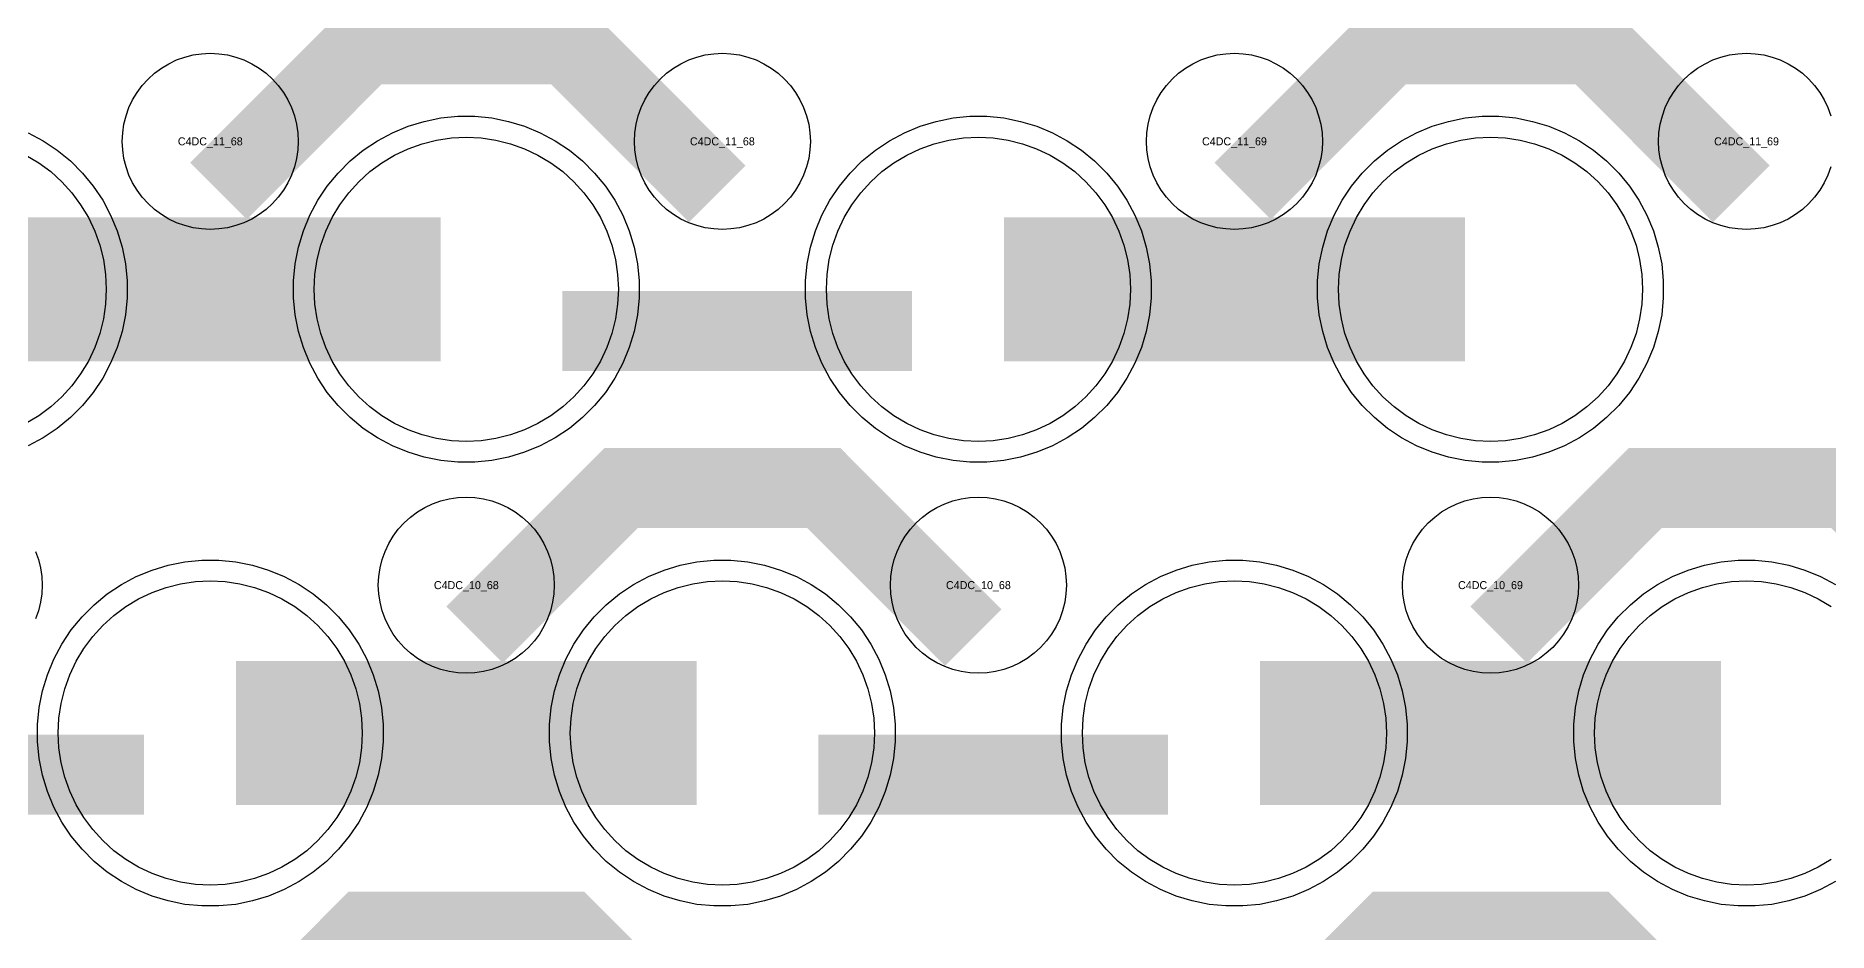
# Model space of a CAD drawing. Extents: x -11880 to 11880, y -14992 to 14992.
# Drawn here: x 9706 to 10266, y -13516 to -13236 of the extents above; entities that cross this region are included whole.
import ezdxf
from ezdxf.enums import TextEntityAlignment as Align

# ---------------------------------------------------------------- set-up
doc = ezdxf.new("R2010")
doc.units = 0
doc.header["$MEASUREMENT"] = 0
for name, color, linetype in [('GDS_775_DT_237', 138, 'CONTINUOUS'), ('RDL1_FS', 34, 'CONTINUOUS'), ('RDL_BS', 160, 'CONTINUOUS')]:
    doc.layers.add(name, color=color, linetype=linetype)

msp = doc.modelspace()

# ---------------------------------------------------------------- linework, layer by layer
at = {"layer": 'RDL1_FS'}
for points in [[(9840, -13362.869), (9835.343, -13362.64), (9830.732, -13361.956), (9826.209, -13360.824), (9821.819, -13359.252), (9817.605, -13357.26), (9813.605, -13354.862), (9809.86, -13352.084), (9806.406, -13348.954), (9803.276, -13345.5), (9800.498, -13341.755), (9798.1, -13337.755), (9796.108, -13333.541), (9794.536, -13329.151), (9793.404, -13324.628), (9792.72, -13320.017), (9792.491, -13315.36), (9792.72, -13310.703), (9793.404, -13306.092), (9794.536, -13301.569), (9796.108, -13297.179), (9798.1, -13292.965), (9800.498, -13288.965), (9803.276, -13285.22), (9806.406, -13281.766), (9809.86, -13278.636), (9813.605, -13275.858), (9817.605, -13273.46), (9821.819, -13271.468), (9826.209, -13269.896), (9830.732, -13268.764), (9835.343, -13268.08), (9840, -13267.851), (9844.657, -13268.08), (9849.268, -13268.764), (9853.791, -13269.896), (9858.181, -13271.468), (9862.395, -13273.46), (9866.395, -13275.858), (9870.14, -13278.636), (9873.594, -13281.766), (9876.724, -13285.22), (9879.502, -13288.965), (9881.9, -13292.965), (9883.892, -13297.179), (9885.464, -13301.569), (9886.596, -13306.092), (9887.28, -13310.703), (9887.509, -13315.36), (9887.28, -13320.017), (9886.596, -13324.628), (9885.464, -13329.151), (9883.892, -13333.541), (9881.9, -13337.755), (9879.502, -13341.755), (9876.724, -13345.5), (9873.594, -13348.954), (9870.14, -13352.084), (9866.395, -13354.862), (9862.395, -13357.26), (9858.181, -13359.252), (9853.791, -13360.824), (9849.268, -13361.956), (9844.657, -13362.64)], [(10000, -13362.869), (9995.343, -13362.64), (9990.732, -13361.956), (9986.209, -13360.824), (9981.819, -13359.252), (9977.605, -13357.26), (9973.605, -13354.862), (9969.86, -13352.084), (9966.406, -13348.954), (9963.276, -13345.5), (9960.498, -13341.755), (9958.1, -13337.755), (9956.108, -13333.541), (9954.536, -13329.151), (9953.404, -13324.628), (9952.72, -13320.017), (9952.491, -13315.36), (9952.72, -13310.703), (9953.404, -13306.092), (9954.536, -13301.569), (9956.108, -13297.179), (9958.1, -13292.965), (9960.498, -13288.965), (9963.276, -13285.22), (9966.406, -13281.766), (9969.86, -13278.636), (9973.605, -13275.858), (9977.605, -13273.46), (9981.819, -13271.468), (9986.209, -13269.896), (9990.732, -13268.764), (9995.343, -13268.08), (10000, -13267.851), (10004.657, -13268.08), (10009.268, -13268.764), (10013.791, -13269.896), (10018.181, -13271.468), (10022.395, -13273.46), (10026.395, -13275.858), (10030.14, -13278.636), (10033.594, -13281.766), (10036.724, -13285.22), (10039.502, -13288.965), (10041.9, -13292.965), (10043.892, -13297.179), (10045.464, -13301.569), (10046.596, -13306.092), (10047.28, -13310.703), (10047.509, -13315.36), (10047.28, -13320.017), (10046.596, -13324.628), (10045.464, -13329.151), (10043.892, -13333.541), (10041.9, -13337.755), (10039.502, -13341.755), (10036.724, -13345.5), (10033.594, -13348.954), (10030.14, -13352.084), (10026.395, -13354.862), (10022.395, -13357.26), (10018.181, -13359.252), (10013.791, -13360.824), (10009.268, -13361.956), (10004.657, -13362.64)], [(10160, -13362.869), (10155.343, -13362.64), (10150.732, -13361.956), (10146.209, -13360.824), (10141.819, -13359.252), (10137.605, -13357.26), (10133.605, -13354.862), (10129.86, -13352.084), (10126.406, -13348.954), (10123.276, -13345.5), (10120.498, -13341.755), (10118.1, -13337.755), (10116.108, -13333.541), (10114.536, -13329.151), (10113.404, -13324.628), (10112.72, -13320.017), (10112.491, -13315.36), (10112.72, -13310.703), (10113.404, -13306.092), (10114.536, -13301.569), (10116.108, -13297.179), (10118.1, -13292.965), (10120.498, -13288.965), (10123.276, -13285.22), (10126.406, -13281.766), (10129.86, -13278.636), (10133.605, -13275.858), (10137.605, -13273.46), (10141.819, -13271.468), (10146.209, -13269.896), (10150.732, -13268.764), (10155.343, -13268.08), (10160, -13267.851), (10164.657, -13268.08), (10169.268, -13268.764), (10173.791, -13269.896), (10178.181, -13271.468), (10182.395, -13273.46), (10186.395, -13275.858), (10190.14, -13278.636), (10193.594, -13281.766), (10196.724, -13285.22), (10199.502, -13288.965), (10201.9, -13292.965), (10203.892, -13297.179), (10205.464, -13301.569), (10206.596, -13306.092), (10207.28, -13310.703), (10207.509, -13315.36), (10207.28, -13320.017), (10206.596, -13324.628), (10205.464, -13329.151), (10203.892, -13333.541), (10201.9, -13337.755), (10199.502, -13341.755), (10196.724, -13345.5), (10193.594, -13348.954), (10190.14, -13352.084), (10186.395, -13354.862), (10182.395, -13357.26), (10178.181, -13359.252), (10173.791, -13360.824), (10169.268, -13361.956), (10164.657, -13362.64)], [(9760, -13501.434), (9755.343, -13501.205), (9750.732, -13500.521), (9746.209, -13499.389), (9741.819, -13497.817), (9737.605, -13495.825), (9733.605, -13493.427), (9729.86, -13490.649), (9726.406, -13487.519), (9723.276, -13484.065), (9720.498, -13480.32), (9718.1, -13476.32), (9716.108, -13472.106), (9714.536, -13467.716), (9713.404, -13463.193), (9712.72, -13458.582), (9712.491, -13453.925), (9712.72, -13449.268), (9713.404, -13444.657), (9714.536, -13440.134), (9716.108, -13435.744), (9718.1, -13431.53), (9720.498, -13427.53), (9723.276, -13423.785), (9726.406, -13420.331), (9729.86, -13417.201), (9733.605, -13414.423), (9737.605, -13412.025), (9741.819, -13410.033), (9746.209, -13408.461), (9750.732, -13407.329), (9755.343, -13406.645), (9760, -13406.416), (9764.657, -13406.645), (9769.268, -13407.329), (9773.791, -13408.461), (9778.181, -13410.033), (9782.395, -13412.025), (9786.395, -13414.423), (9790.14, -13417.201), (9793.594, -13420.331), (9796.724, -13423.785), (9799.502, -13427.53), (9801.9, -13431.53), (9803.892, -13435.744), (9805.464, -13440.134), (9806.596, -13444.657), (9807.28, -13449.268), (9807.509, -13453.925), (9807.28, -13458.582), (9806.596, -13463.193), (9805.464, -13467.716), (9803.892, -13472.106), (9801.9, -13476.32), (9799.502, -13480.32), (9796.724, -13484.065), (9793.594, -13487.519), (9790.14, -13490.649), (9786.395, -13493.427), (9782.395, -13495.825), (9778.181, -13497.817), (9773.791, -13499.389), (9769.268, -13500.521), (9764.657, -13501.205)], [(9920, -13501.434), (9915.343, -13501.205), (9910.732, -13500.521), (9906.209, -13499.389), (9901.819, -13497.817), (9897.605, -13495.825), (9893.605, -13493.427), (9889.86, -13490.649), (9886.406, -13487.519), (9883.276, -13484.065), (9880.498, -13480.32), (9878.1, -13476.32), (9876.108, -13472.106), (9874.536, -13467.716), (9873.404, -13463.193), (9872.72, -13458.582), (9872.491, -13453.925), (9872.72, -13449.268), (9873.404, -13444.657), (9874.536, -13440.134), (9876.108, -13435.744), (9878.1, -13431.53), (9880.498, -13427.53), (9883.276, -13423.785), (9886.406, -13420.331), (9889.86, -13417.201), (9893.605, -13414.423), (9897.605, -13412.025), (9901.819, -13410.033), (9906.209, -13408.461), (9910.732, -13407.329), (9915.343, -13406.645), (9920, -13406.416), (9924.657, -13406.645), (9929.268, -13407.329), (9933.791, -13408.461), (9938.181, -13410.033), (9942.395, -13412.025), (9946.395, -13414.423), (9950.14, -13417.201), (9953.594, -13420.331), (9956.724, -13423.785), (9959.502, -13427.53), (9961.9, -13431.53), (9963.892, -13435.744), (9965.464, -13440.134), (9966.596, -13444.657), (9967.28, -13449.268), (9967.509, -13453.925), (9967.28, -13458.582), (9966.596, -13463.193), (9965.464, -13467.716), (9963.892, -13472.106), (9961.9, -13476.32), (9959.502, -13480.32), (9956.724, -13484.065), (9953.594, -13487.519), (9950.14, -13490.649), (9946.395, -13493.427), (9942.395, -13495.825), (9938.181, -13497.817), (9933.791, -13499.389), (9929.268, -13500.521), (9924.657, -13501.205)], [(10080, -13501.434), (10075.343, -13501.205), (10070.732, -13500.521), (10066.209, -13499.389), (10061.819, -13497.817), (10057.605, -13495.825), (10053.605, -13493.427), (10049.86, -13490.649), (10046.406, -13487.519), (10043.276, -13484.065), (10040.498, -13480.32), (10038.1, -13476.32), (10036.108, -13472.106), (10034.536, -13467.716), (10033.404, -13463.193), (10032.72, -13458.582), (10032.491, -13453.925), (10032.72, -13449.268), (10033.404, -13444.657), (10034.536, -13440.134), (10036.108, -13435.744), (10038.1, -13431.53), (10040.498, -13427.53), (10043.276, -13423.785), (10046.406, -13420.331), (10049.86, -13417.201), (10053.605, -13414.423), (10057.605, -13412.025), (10061.819, -13410.033), (10066.209, -13408.461), (10070.732, -13407.329), (10075.343, -13406.645), (10080, -13406.416), (10084.657, -13406.645), (10089.268, -13407.329), (10093.791, -13408.461), (10098.181, -13410.033), (10102.395, -13412.025), (10106.395, -13414.423), (10110.14, -13417.201), (10113.594, -13420.331), (10116.724, -13423.785), (10119.502, -13427.53), (10121.9, -13431.53), (10123.892, -13435.744), (10125.464, -13440.134), (10126.596, -13444.657), (10127.28, -13449.268), (10127.509, -13453.925), (10127.28, -13458.582), (10126.596, -13463.193), (10125.464, -13467.716), (10123.892, -13472.106), (10121.9, -13476.32), (10119.502, -13480.32), (10116.724, -13484.065), (10113.594, -13487.519), (10110.14, -13490.649), (10106.395, -13493.427), (10102.395, -13495.825), (10098.181, -13497.817), (10093.791, -13499.389), (10089.268, -13500.521), (10084.657, -13501.205)]]:
    msp.add_lwpolyline(points, close=True, dxfattribs=at)
for points in [[(9702.395, -13273.46), (9706.395, -13275.858), (9710.14, -13278.636), (9713.594, -13281.766), (9716.724, -13285.22), (9719.502, -13288.965), (9721.9, -13292.965), (9723.892, -13297.179), (9725.464, -13301.569), (9726.596, -13306.092), (9727.28, -13310.703), (9727.509, -13315.36), (9727.28, -13320.017), (9726.596, -13324.628), (9725.464, -13329.151), (9723.892, -13333.541), (9721.9, -13337.755), (9719.502, -13341.755), (9716.724, -13345.5), (9713.594, -13348.954), (9710.14, -13352.084), (9706.395, -13354.862), (9702.395, -13357.26)], [(10266.395, -13493.427), (10262.395, -13495.825), (10258.181, -13497.817), (10253.791, -13499.389), (10249.268, -13500.521), (10244.657, -13501.205), (10240, -13501.434), (10235.343, -13501.205), (10230.732, -13500.521), (10226.209, -13499.389), (10221.819, -13497.817), (10217.605, -13495.825), (10213.605, -13493.427), (10209.86, -13490.649), (10206.406, -13487.519), (10203.276, -13484.065), (10200.498, -13480.32), (10198.1, -13476.32), (10196.108, -13472.106), (10194.536, -13467.716), (10193.404, -13463.193), (10192.72, -13458.582), (10192.491, -13453.925), (10192.72, -13449.268), (10193.404, -13444.657), (10194.536, -13440.134), (10196.108, -13435.744), (10198.1, -13431.53), (10200.498, -13427.53), (10203.276, -13423.785), (10206.406, -13420.331), (10209.86, -13417.201), (10213.605, -13414.423), (10217.605, -13412.025), (10221.819, -13410.033), (10226.209, -13408.461), (10230.732, -13407.329), (10235.343, -13406.645), (10240, -13406.416), (10244.657, -13406.645), (10249.268, -13407.329), (10253.791, -13408.461), (10258.181, -13410.033), (10262.395, -13412.025), (10266.395, -13414.423)]]:
    msp.add_lwpolyline(points, dxfattribs=at)
for points in [[(9688.002, -13315.36, 45, 45, 0), (9760.002, -13315.36, 45, 45, 0)], [(9760.002, -13315.36, 45, 45, 0), (9832.002, -13315.36, 45, 45, 0)], [(10008.002, -13315.36, 45, 45, 0), (10080.002, -13315.36, 45, 45, 0)], [(10080.002, -13315.36, 45, 45, 0), (10152.002, -13315.36, 45, 45, 0)], [(9768.002, -13453.925, 45, 45, 0), (9840.002, -13453.925, 45, 45, 0)], [(9840.002, -13453.925, 45, 45, 0), (9912.002, -13453.925, 45, 45, 0)], [(10088.002, -13453.925, 45, 45, 0), (10160.002, -13453.925, 45, 45, 0)], [(10160.002, -13453.925, 45, 45, 0), (10232.002, -13453.925, 45, 45, 0)]]:
    msp.add_lwpolyline(points, format="xyseb", dxfattribs=at)
at = {"layer": 'RDL_BS'}
for points in [[(9762.562, -13284.674, 25, 25, 0), (9808.377, -13238.859, 25, 25, 0), (9841.93, -13238.859, 25, 25, 0)], [(9918.401, -13285.573, 25, 25, 0), (9871.687, -13238.859, 25, 25, 0), (9841.929, -13238.859, 25, 25, 0)], [(10082.562, -13284.674, 25, 25, 0), (10128.377, -13238.859, 25, 25, 0), (10161.93, -13238.859, 25, 25, 0)], [(10238.401, -13285.573, 25, 25, 0), (10191.687, -13238.859, 25, 25, 0), (10161.929, -13238.859, 25, 25, 0)], [(9870.016, -13328.373, 25, 25, 0), (9979.281, -13328.373, 25, 25, 0)], [(9842.562, -13423.239, 25, 25, 0), (9888.377, -13377.424, 25, 25, 0), (9921.93, -13377.424, 25, 25, 0)], [(9998.401, -13424.138, 25, 25, 0), (9951.687, -13377.424, 25, 25, 0), (9921.929, -13377.424, 25, 25, 0)], [(10162.562, -13423.239, 25, 25, 0), (10208.377, -13377.424, 25, 25, 0), (10241.93, -13377.424, 25, 25, 0)], [(10318.401, -13424.138, 25, 25, 0), (10271.687, -13377.424, 25, 25, 0), (10241.929, -13377.424, 25, 25, 0)], [(9630.016, -13466.938, 25, 25, 0), (9739.281, -13466.938, 25, 25, 0)], [(9950.016, -13466.938, 25, 25, 0), (10059.281, -13466.938, 25, 25, 0)], [(9762.562, -13561.799, 25, 25, 0), (9808.377, -13515.984, 25, 25, 0), (9841.93, -13515.984, 25, 25, 0)], [(9918.401, -13562.698, 25, 25, 0), (9871.687, -13515.984, 25, 25, 0), (9841.929, -13515.984, 25, 25, 0)], [(10082.562, -13561.799, 25, 25, 0), (10128.377, -13515.984, 25, 25, 0), (10161.93, -13515.984, 25, 25, 0)], [(10238.401, -13562.698, 25, 25, 0), (10191.687, -13515.984, 25, 25, 0), (10161.929, -13515.984, 25, 25, 0)]]:
    msp.add_lwpolyline(points, format="xyseb", dxfattribs=at)
for points in [[(9760, -13296.666), (9757.307, -13296.534), (9754.635, -13296.138), (9752.016, -13295.481), (9749.481, -13294.574), (9747.044, -13293.422), (9744.72, -13292.029), (9742.557, -13290.426), (9740.558, -13288.614), (9738.746, -13286.615), (9737.143, -13284.452), (9735.75, -13282.128), (9734.598, -13279.691), (9733.691, -13277.156), (9733.034, -13274.537), (9732.638, -13271.865), (9732.506, -13269.172), (9732.638, -13266.479), (9733.034, -13263.807), (9733.691, -13261.188), (9734.598, -13258.653), (9735.75, -13256.216), (9737.143, -13253.892), (9738.746, -13251.729), (9740.558, -13249.73), (9742.557, -13247.918), (9744.72, -13246.315), (9747.044, -13244.922), (9749.481, -13243.77), (9752.016, -13242.863), (9754.635, -13242.206), (9757.307, -13241.81), (9760, -13241.678), (9762.693, -13241.81), (9765.365, -13242.206), (9767.984, -13242.863), (9770.519, -13243.77), (9772.956, -13244.922), (9775.28, -13246.315), (9777.443, -13247.918), (9779.442, -13249.73), (9781.254, -13251.729), (9782.857, -13253.892), (9784.25, -13256.216), (9785.402, -13258.653), (9786.309, -13261.188), (9786.966, -13263.807), (9787.362, -13266.479), (9787.494, -13269.172), (9787.362, -13271.865), (9786.966, -13274.537), (9786.309, -13277.156), (9785.402, -13279.691), (9784.25, -13282.128), (9782.857, -13284.452), (9781.254, -13286.615), (9779.442, -13288.614), (9777.443, -13290.426), (9775.28, -13292.029), (9772.956, -13293.422), (9770.519, -13294.574), (9767.984, -13295.481), (9765.365, -13296.138), (9762.693, -13296.534)], [(9920, -13296.666), (9917.307, -13296.534), (9914.635, -13296.138), (9912.016, -13295.481), (9909.481, -13294.574), (9907.044, -13293.422), (9904.72, -13292.029), (9902.557, -13290.426), (9900.558, -13288.614), (9898.746, -13286.615), (9897.143, -13284.452), (9895.75, -13282.128), (9894.598, -13279.691), (9893.691, -13277.156), (9893.034, -13274.537), (9892.638, -13271.865), (9892.506, -13269.172), (9892.638, -13266.479), (9893.034, -13263.807), (9893.691, -13261.188), (9894.598, -13258.653), (9895.75, -13256.216), (9897.143, -13253.892), (9898.746, -13251.729), (9900.558, -13249.73), (9902.557, -13247.918), (9904.72, -13246.315), (9907.044, -13244.922), (9909.481, -13243.77), (9912.016, -13242.863), (9914.635, -13242.206), (9917.307, -13241.81), (9920, -13241.678), (9922.693, -13241.81), (9925.365, -13242.206), (9927.984, -13242.863), (9930.519, -13243.77), (9932.956, -13244.922), (9935.28, -13246.315), (9937.443, -13247.918), (9939.442, -13249.73), (9941.254, -13251.729), (9942.857, -13253.892), (9944.25, -13256.216), (9945.402, -13258.653), (9946.309, -13261.188), (9946.966, -13263.807), (9947.362, -13266.479), (9947.494, -13269.172), (9947.362, -13271.865), (9946.966, -13274.537), (9946.309, -13277.156), (9945.402, -13279.691), (9944.25, -13282.128), (9942.857, -13284.452), (9941.254, -13286.615), (9939.442, -13288.614), (9937.443, -13290.426), (9935.28, -13292.029), (9932.956, -13293.422), (9930.519, -13294.574), (9927.984, -13295.481), (9925.365, -13296.138), (9922.693, -13296.534)], [(10080, -13296.666), (10077.307, -13296.534), (10074.635, -13296.138), (10072.016, -13295.481), (10069.481, -13294.574), (10067.044, -13293.422), (10064.72, -13292.029), (10062.557, -13290.426), (10060.558, -13288.614), (10058.746, -13286.615), (10057.143, -13284.452), (10055.75, -13282.128), (10054.598, -13279.691), (10053.691, -13277.156), (10053.034, -13274.537), (10052.638, -13271.865), (10052.506, -13269.172), (10052.638, -13266.479), (10053.034, -13263.807), (10053.691, -13261.188), (10054.598, -13258.653), (10055.75, -13256.216), (10057.143, -13253.892), (10058.746, -13251.729), (10060.558, -13249.73), (10062.557, -13247.918), (10064.72, -13246.315), (10067.044, -13244.922), (10069.481, -13243.77), (10072.016, -13242.863), (10074.635, -13242.206), (10077.307, -13241.81), (10080, -13241.678), (10082.693, -13241.81), (10085.365, -13242.206), (10087.984, -13242.863), (10090.519, -13243.77), (10092.956, -13244.922), (10095.28, -13246.315), (10097.443, -13247.918), (10099.442, -13249.73), (10101.254, -13251.729), (10102.857, -13253.892), (10104.25, -13256.216), (10105.402, -13258.653), (10106.309, -13261.188), (10106.966, -13263.807), (10107.362, -13266.479), (10107.494, -13269.172), (10107.362, -13271.865), (10106.966, -13274.537), (10106.309, -13277.156), (10105.402, -13279.691), (10104.25, -13282.128), (10102.857, -13284.452), (10101.254, -13286.615), (10099.442, -13288.614), (10097.443, -13290.426), (10095.28, -13292.029), (10092.956, -13293.422), (10090.519, -13294.574), (10087.984, -13295.481), (10085.365, -13296.138), (10082.693, -13296.534)], [(9837.356, -13369.36), (9832.062, -13368.843), (9826.835, -13367.797), (9821.795, -13366.266), (9816.885, -13364.235), (9812.223, -13361.743), (9807.809, -13358.796), (9803.708, -13355.434), (9799.926, -13351.652), (9796.564, -13347.551), (9793.617, -13343.137), (9791.125, -13338.475), (9789.094, -13333.565), (9787.563, -13328.525), (9786.517, -13323.298), (9786, -13318.004), (9786, -13312.716), (9786.517, -13307.422), (9787.563, -13302.195), (9789.094, -13297.155), (9791.125, -13292.245), (9793.617, -13287.583), (9796.564, -13283.169), (9799.926, -13279.068), (9803.708, -13275.286), (9807.809, -13271.924), (9812.223, -13268.977), (9816.885, -13266.485), (9821.795, -13264.454), (9826.835, -13262.923), (9832.062, -13261.877), (9837.356, -13261.36), (9842.644, -13261.36), (9847.938, -13261.877), (9853.165, -13262.923), (9858.205, -13264.454), (9863.115, -13266.485), (9867.777, -13268.977), (9872.191, -13271.924), (9876.292, -13275.286), (9880.074, -13279.068), (9883.436, -13283.169), (9886.383, -13287.583), (9888.875, -13292.245), (9890.906, -13297.155), (9892.437, -13302.195), (9893.483, -13307.422), (9894, -13312.716), (9894, -13318.004), (9893.483, -13323.298), (9892.437, -13328.525), (9890.906, -13333.565), (9888.875, -13338.475), (9886.383, -13343.137), (9883.436, -13347.551), (9880.074, -13351.652), (9876.292, -13355.434), (9872.191, -13358.796), (9867.777, -13361.743), (9863.115, -13364.235), (9858.205, -13366.266), (9853.165, -13367.797), (9847.938, -13368.843), (9842.644, -13369.36)], [(9997.356, -13369.36), (9992.062, -13368.843), (9986.835, -13367.797), (9981.795, -13366.266), (9976.885, -13364.235), (9972.223, -13361.743), (9967.809, -13358.796), (9963.708, -13355.434), (9959.926, -13351.652), (9956.564, -13347.551), (9953.617, -13343.137), (9951.125, -13338.475), (9949.094, -13333.565), (9947.563, -13328.525), (9946.517, -13323.298), (9946, -13318.004), (9946, -13312.716), (9946.517, -13307.422), (9947.563, -13302.195), (9949.094, -13297.155), (9951.125, -13292.245), (9953.617, -13287.583), (9956.564, -13283.169), (9959.926, -13279.068), (9963.708, -13275.286), (9967.809, -13271.924), (9972.223, -13268.977), (9976.885, -13266.485), (9981.795, -13264.454), (9986.835, -13262.923), (9992.062, -13261.877), (9997.356, -13261.36), (10002.644, -13261.36), (10007.938, -13261.877), (10013.165, -13262.923), (10018.205, -13264.454), (10023.115, -13266.485), (10027.777, -13268.977), (10032.191, -13271.924), (10036.292, -13275.286), (10040.074, -13279.068), (10043.436, -13283.169), (10046.383, -13287.583), (10048.875, -13292.245), (10050.906, -13297.155), (10052.437, -13302.195), (10053.483, -13307.422), (10054, -13312.716), (10054, -13318.004), (10053.483, -13323.298), (10052.437, -13328.525), (10050.906, -13333.565), (10048.875, -13338.475), (10046.383, -13343.137), (10043.436, -13347.551), (10040.074, -13351.652), (10036.292, -13355.434), (10032.191, -13358.796), (10027.777, -13361.743), (10023.115, -13364.235), (10018.205, -13366.266), (10013.165, -13367.797), (10007.938, -13368.843), (10002.644, -13369.36)], [(10157.356, -13369.36), (10152.062, -13368.843), (10146.835, -13367.797), (10141.795, -13366.266), (10136.885, -13364.235), (10132.223, -13361.743), (10127.809, -13358.796), (10123.708, -13355.434), (10119.926, -13351.652), (10116.564, -13347.551), (10113.617, -13343.137), (10111.125, -13338.475), (10109.094, -13333.565), (10107.563, -13328.525), (10106.517, -13323.298), (10106, -13318.004), (10106, -13312.716), (10106.517, -13307.422), (10107.563, -13302.195), (10109.094, -13297.155), (10111.125, -13292.245), (10113.617, -13287.583), (10116.564, -13283.169), (10119.926, -13279.068), (10123.708, -13275.286), (10127.809, -13271.924), (10132.223, -13268.977), (10136.885, -13266.485), (10141.795, -13264.454), (10146.835, -13262.923), (10152.062, -13261.877), (10157.356, -13261.36), (10162.644, -13261.36), (10167.938, -13261.877), (10173.165, -13262.923), (10178.205, -13264.454), (10183.115, -13266.485), (10187.777, -13268.977), (10192.191, -13271.924), (10196.292, -13275.286), (10200.074, -13279.068), (10203.436, -13283.169), (10206.383, -13287.583), (10208.875, -13292.245), (10210.906, -13297.155), (10212.437, -13302.195), (10213.483, -13307.422), (10214, -13312.716), (10214, -13318.004), (10213.483, -13323.298), (10212.437, -13328.525), (10210.906, -13333.565), (10208.875, -13338.475), (10206.383, -13343.137), (10203.436, -13347.551), (10200.074, -13351.652), (10196.292, -13355.434), (10192.191, -13358.796), (10187.777, -13361.743), (10183.115, -13364.235), (10178.205, -13366.266), (10173.165, -13367.797), (10167.938, -13368.843), (10162.644, -13369.36)], [(9840, -13435.231), (9837.307, -13435.099), (9834.635, -13434.703), (9832.016, -13434.046), (9829.481, -13433.139), (9827.044, -13431.987), (9824.72, -13430.594), (9822.557, -13428.991), (9820.558, -13427.179), (9818.746, -13425.18), (9817.143, -13423.017), (9815.75, -13420.693), (9814.598, -13418.256), (9813.691, -13415.721), (9813.034, -13413.102), (9812.638, -13410.43), (9812.506, -13407.737), (9812.638, -13405.044), (9813.034, -13402.372), (9813.691, -13399.753), (9814.598, -13397.218), (9815.75, -13394.781), (9817.143, -13392.457), (9818.746, -13390.294), (9820.558, -13388.295), (9822.557, -13386.483), (9824.72, -13384.88), (9827.044, -13383.487), (9829.481, -13382.335), (9832.016, -13381.428), (9834.635, -13380.771), (9837.307, -13380.375), (9840, -13380.243), (9842.693, -13380.375), (9845.365, -13380.771), (9847.984, -13381.428), (9850.519, -13382.335), (9852.956, -13383.487), (9855.28, -13384.88), (9857.443, -13386.483), (9859.442, -13388.295), (9861.254, -13390.294), (9862.857, -13392.457), (9864.25, -13394.781), (9865.402, -13397.218), (9866.309, -13399.753), (9866.966, -13402.372), (9867.362, -13405.044), (9867.494, -13407.737), (9867.362, -13410.43), (9866.966, -13413.102), (9866.309, -13415.721), (9865.402, -13418.256), (9864.25, -13420.693), (9862.857, -13423.017), (9861.254, -13425.18), (9859.442, -13427.179), (9857.443, -13428.991), (9855.28, -13430.594), (9852.956, -13431.987), (9850.519, -13433.139), (9847.984, -13434.046), (9845.365, -13434.703), (9842.693, -13435.099)], [(10000, -13435.231), (9997.307, -13435.099), (9994.635, -13434.703), (9992.016, -13434.046), (9989.481, -13433.139), (9987.044, -13431.987), (9984.72, -13430.594), (9982.557, -13428.991), (9980.558, -13427.179), (9978.746, -13425.18), (9977.143, -13423.017), (9975.75, -13420.693), (9974.598, -13418.256), (9973.691, -13415.721), (9973.034, -13413.102), (9972.638, -13410.43), (9972.506, -13407.737), (9972.638, -13405.044), (9973.034, -13402.372), (9973.691, -13399.753), (9974.598, -13397.218), (9975.75, -13394.781), (9977.143, -13392.457), (9978.746, -13390.294), (9980.558, -13388.295), (9982.557, -13386.483), (9984.72, -13384.88), (9987.044, -13383.487), (9989.481, -13382.335), (9992.016, -13381.428), (9994.635, -13380.771), (9997.307, -13380.375), (10000, -13380.243), (10002.693, -13380.375), (10005.365, -13380.771), (10007.984, -13381.428), (10010.519, -13382.335), (10012.956, -13383.487), (10015.28, -13384.88), (10017.443, -13386.483), (10019.442, -13388.295), (10021.254, -13390.294), (10022.857, -13392.457), (10024.25, -13394.781), (10025.402, -13397.218), (10026.309, -13399.753), (10026.966, -13402.372), (10027.362, -13405.044), (10027.494, -13407.737), (10027.362, -13410.43), (10026.966, -13413.102), (10026.309, -13415.721), (10025.402, -13418.256), (10024.25, -13420.693), (10022.857, -13423.017), (10021.254, -13425.18), (10019.442, -13427.179), (10017.443, -13428.991), (10015.28, -13430.594), (10012.956, -13431.987), (10010.519, -13433.139), (10007.984, -13434.046), (10005.365, -13434.703), (10002.693, -13435.099)], [(10160, -13435.231), (10157.307, -13435.099), (10154.635, -13434.703), (10152.016, -13434.046), (10149.481, -13433.139), (10147.044, -13431.987), (10144.72, -13430.594), (10142.557, -13428.991), (10140.558, -13427.179), (10138.746, -13425.18), (10137.143, -13423.017), (10135.75, -13420.693), (10134.598, -13418.256), (10133.691, -13415.721), (10133.034, -13413.102), (10132.638, -13410.43), (10132.506, -13407.737), (10132.638, -13405.044), (10133.034, -13402.372), (10133.691, -13399.753), (10134.598, -13397.218), (10135.75, -13394.781), (10137.143, -13392.457), (10138.746, -13390.294), (10140.558, -13388.295), (10142.557, -13386.483), (10144.72, -13384.88), (10147.044, -13383.487), (10149.481, -13382.335), (10152.016, -13381.428), (10154.635, -13380.771), (10157.307, -13380.375), (10160, -13380.243), (10162.693, -13380.375), (10165.365, -13380.771), (10167.984, -13381.428), (10170.519, -13382.335), (10172.956, -13383.487), (10175.28, -13384.88), (10177.443, -13386.483), (10179.442, -13388.295), (10181.254, -13390.294), (10182.857, -13392.457), (10184.25, -13394.781), (10185.402, -13397.218), (10186.309, -13399.753), (10186.966, -13402.372), (10187.362, -13405.044), (10187.494, -13407.737), (10187.362, -13410.43), (10186.966, -13413.102), (10186.309, -13415.721), (10185.402, -13418.256), (10184.25, -13420.693), (10182.857, -13423.017), (10181.254, -13425.18), (10179.442, -13427.179), (10177.443, -13428.991), (10175.28, -13430.594), (10172.956, -13431.987), (10170.519, -13433.139), (10167.984, -13434.046), (10165.365, -13434.703), (10162.693, -13435.099)], [(9757.356, -13507.925), (9752.062, -13507.408), (9746.835, -13506.362), (9741.795, -13504.831), (9736.885, -13502.8), (9732.223, -13500.308), (9727.809, -13497.361), (9723.708, -13493.999), (9719.926, -13490.217), (9716.564, -13486.116), (9713.617, -13481.702), (9711.125, -13477.04), (9709.094, -13472.13), (9707.563, -13467.09), (9706.517, -13461.863), (9706, -13456.569), (9706, -13451.281), (9706.517, -13445.987), (9707.563, -13440.76), (9709.094, -13435.72), (9711.125, -13430.81), (9713.617, -13426.148), (9716.564, -13421.734), (9719.926, -13417.633), (9723.708, -13413.851), (9727.809, -13410.489), (9732.223, -13407.542), (9736.885, -13405.05), (9741.795, -13403.019), (9746.835, -13401.488), (9752.062, -13400.442), (9757.356, -13399.925), (9762.644, -13399.925), (9767.938, -13400.442), (9773.165, -13401.488), (9778.205, -13403.019), (9783.115, -13405.05), (9787.777, -13407.542), (9792.191, -13410.489), (9796.292, -13413.851), (9800.074, -13417.633), (9803.436, -13421.734), (9806.383, -13426.148), (9808.875, -13430.81), (9810.906, -13435.72), (9812.437, -13440.76), (9813.483, -13445.987), (9814, -13451.281), (9814, -13456.569), (9813.483, -13461.863), (9812.437, -13467.09), (9810.906, -13472.13), (9808.875, -13477.04), (9806.383, -13481.702), (9803.436, -13486.116), (9800.074, -13490.217), (9796.292, -13493.999), (9792.191, -13497.361), (9787.777, -13500.308), (9783.115, -13502.8), (9778.205, -13504.831), (9773.165, -13506.362), (9767.938, -13507.408), (9762.644, -13507.925)], [(9917.356, -13507.925), (9912.062, -13507.408), (9906.835, -13506.362), (9901.795, -13504.831), (9896.885, -13502.8), (9892.223, -13500.308), (9887.809, -13497.361), (9883.708, -13493.999), (9879.926, -13490.217), (9876.564, -13486.116), (9873.617, -13481.702), (9871.125, -13477.04), (9869.094, -13472.13), (9867.563, -13467.09), (9866.517, -13461.863), (9866, -13456.569), (9866, -13451.281), (9866.517, -13445.987), (9867.563, -13440.76), (9869.094, -13435.72), (9871.125, -13430.81), (9873.617, -13426.148), (9876.564, -13421.734), (9879.926, -13417.633), (9883.708, -13413.851), (9887.809, -13410.489), (9892.223, -13407.542), (9896.885, -13405.05), (9901.795, -13403.019), (9906.835, -13401.488), (9912.062, -13400.442), (9917.356, -13399.925), (9922.644, -13399.925), (9927.938, -13400.442), (9933.165, -13401.488), (9938.205, -13403.019), (9943.115, -13405.05), (9947.777, -13407.542), (9952.191, -13410.489), (9956.292, -13413.851), (9960.074, -13417.633), (9963.436, -13421.734), (9966.383, -13426.148), (9968.875, -13430.81), (9970.906, -13435.72), (9972.437, -13440.76), (9973.483, -13445.987), (9974, -13451.281), (9974, -13456.569), (9973.483, -13461.863), (9972.437, -13467.09), (9970.906, -13472.13), (9968.875, -13477.04), (9966.383, -13481.702), (9963.436, -13486.116), (9960.074, -13490.217), (9956.292, -13493.999), (9952.191, -13497.361), (9947.777, -13500.308), (9943.115, -13502.8), (9938.205, -13504.831), (9933.165, -13506.362), (9927.938, -13507.408), (9922.644, -13507.925)], [(10077.356, -13507.925), (10072.062, -13507.408), (10066.835, -13506.362), (10061.795, -13504.831), (10056.885, -13502.8), (10052.223, -13500.308), (10047.809, -13497.361), (10043.708, -13493.999), (10039.926, -13490.217), (10036.564, -13486.116), (10033.617, -13481.702), (10031.125, -13477.04), (10029.094, -13472.13), (10027.563, -13467.09), (10026.517, -13461.863), (10026, -13456.569), (10026, -13451.281), (10026.517, -13445.987), (10027.563, -13440.76), (10029.094, -13435.72), (10031.125, -13430.81), (10033.617, -13426.148), (10036.564, -13421.734), (10039.926, -13417.633), (10043.708, -13413.851), (10047.809, -13410.489), (10052.223, -13407.542), (10056.885, -13405.05), (10061.795, -13403.019), (10066.835, -13401.488), (10072.062, -13400.442), (10077.356, -13399.925), (10082.644, -13399.925), (10087.938, -13400.442), (10093.165, -13401.488), (10098.205, -13403.019), (10103.115, -13405.05), (10107.777, -13407.542), (10112.191, -13410.489), (10116.292, -13413.851), (10120.074, -13417.633), (10123.436, -13421.734), (10126.383, -13426.148), (10128.875, -13430.81), (10130.906, -13435.72), (10132.437, -13440.76), (10133.483, -13445.987), (10134, -13451.281), (10134, -13456.569), (10133.483, -13461.863), (10132.437, -13467.09), (10130.906, -13472.13), (10128.875, -13477.04), (10126.383, -13481.702), (10123.436, -13486.116), (10120.074, -13490.217), (10116.292, -13493.999), (10112.191, -13497.361), (10107.777, -13500.308), (10103.115, -13502.8), (10098.205, -13504.831), (10093.165, -13506.362), (10087.938, -13507.408), (10082.644, -13507.925)]]:
    msp.add_lwpolyline(points, close=True, dxfattribs=at)
for points in [[(10266.309, -13277.156), (10265.402, -13279.691), (10264.25, -13282.128), (10262.857, -13284.452), (10261.254, -13286.615), (10259.442, -13288.614), (10257.443, -13290.426), (10255.28, -13292.029), (10252.956, -13293.422), (10250.519, -13294.574), (10247.984, -13295.481), (10245.365, -13296.138), (10242.693, -13296.534), (10240, -13296.666), (10237.307, -13296.534), (10234.635, -13296.138), (10232.016, -13295.481), (10229.481, -13294.574), (10227.044, -13293.422), (10224.72, -13292.029), (10222.557, -13290.426), (10220.558, -13288.614), (10218.746, -13286.615), (10217.143, -13284.452), (10215.75, -13282.128), (10214.598, -13279.691), (10213.691, -13277.156), (10213.034, -13274.537), (10212.638, -13271.865), (10212.506, -13269.172), (10212.638, -13266.479), (10213.034, -13263.807), (10213.691, -13261.188), (10214.598, -13258.653), (10215.75, -13256.216), (10217.143, -13253.892), (10218.746, -13251.729), (10220.558, -13249.73), (10222.557, -13247.918), (10224.72, -13246.315), (10227.044, -13244.922), (10229.481, -13243.77), (10232.016, -13242.863), (10234.635, -13242.206), (10237.307, -13241.81), (10240, -13241.678), (10242.693, -13241.81), (10245.365, -13242.206), (10247.984, -13242.863), (10250.519, -13243.77), (10252.956, -13244.922), (10255.28, -13246.315), (10257.443, -13247.918), (10259.442, -13249.73), (10261.254, -13251.729), (10262.857, -13253.892), (10264.25, -13256.216), (10265.402, -13258.653), (10266.309, -13261.188)], [(9703.115, -13266.485), (9707.777, -13268.977), (9712.191, -13271.924), (9716.292, -13275.286), (9720.074, -13279.068), (9723.436, -13283.169), (9726.383, -13287.583), (9728.875, -13292.245), (9730.906, -13297.155), (9732.437, -13302.195), (9733.483, -13307.422), (9734, -13312.716), (9734, -13318.004), (9733.483, -13323.298), (9732.437, -13328.525), (9730.906, -13333.565), (9728.875, -13338.475), (9726.383, -13343.137), (9723.436, -13347.551), (9720.074, -13351.652), (9716.292, -13355.434), (9712.191, -13358.796), (9707.777, -13361.743), (9703.115, -13364.235)], [(9705.402, -13397.218), (9706.309, -13399.753), (9706.966, -13402.372), (9707.362, -13405.044), (9707.494, -13407.737), (9707.362, -13410.43), (9706.966, -13413.102), (9706.309, -13415.721), (9705.402, -13418.256)], [(10267.777, -13500.308), (10263.115, -13502.8), (10258.205, -13504.831), (10253.165, -13506.362), (10247.938, -13507.408), (10242.644, -13507.925), (10237.356, -13507.925), (10232.062, -13507.408), (10226.835, -13506.362), (10221.795, -13504.831), (10216.885, -13502.8), (10212.223, -13500.308), (10207.809, -13497.361), (10203.708, -13493.999), (10199.926, -13490.217), (10196.564, -13486.116), (10193.617, -13481.702), (10191.125, -13477.04), (10189.094, -13472.13), (10187.563, -13467.09), (10186.517, -13461.863), (10186, -13456.569), (10186, -13451.281), (10186.517, -13445.987), (10187.563, -13440.76), (10189.094, -13435.72), (10191.125, -13430.81), (10193.617, -13426.148), (10196.564, -13421.734), (10199.926, -13417.633), (10203.708, -13413.851), (10207.809, -13410.489), (10212.223, -13407.542), (10216.885, -13405.05), (10221.795, -13403.019), (10226.835, -13401.488), (10232.062, -13400.442), (10237.356, -13399.925), (10242.644, -13399.925), (10247.938, -13400.442), (10253.165, -13401.488), (10258.205, -13403.019), (10263.115, -13405.05), (10267.777, -13407.542)]]:
    msp.add_lwpolyline(points, dxfattribs=at)

# ---------------------------------------------------------------- texts
at = {"layer": 'GDS_775_DT_237'}
for s, p in [('C4DC_11_68', (9760, -13269.172)), ('C4DC_11_68', (9760, -13269.172)), ('C4DC_11_68', (9920, -13269.172)), ('C4DC_11_68', (9920, -13269.172)), ('C4DC_11_69', (10080, -13269.172)), ('C4DC_11_69', (10080, -13269.172)), ('C4DC_11_69', (10240, -13269.172)), ('C4DC_11_69', (10240, -13269.172)), ('C4DC_10_68', (9840, -13407.737)), ('C4DC_10_68', (9840, -13407.737)), ('C4DC_10_68', (10000, -13407.737)), ('C4DC_10_68', (10000, -13407.737)), ('C4DC_10_69', (10160, -13407.737)), ('C4DC_10_69', (10160, -13407.737))]:
    msp.add_text(s, height=2.5, dxfattribs=at).set_placement(p, align=Align.MIDDLE_CENTER)

doc.saveas('drawing.dxf')
